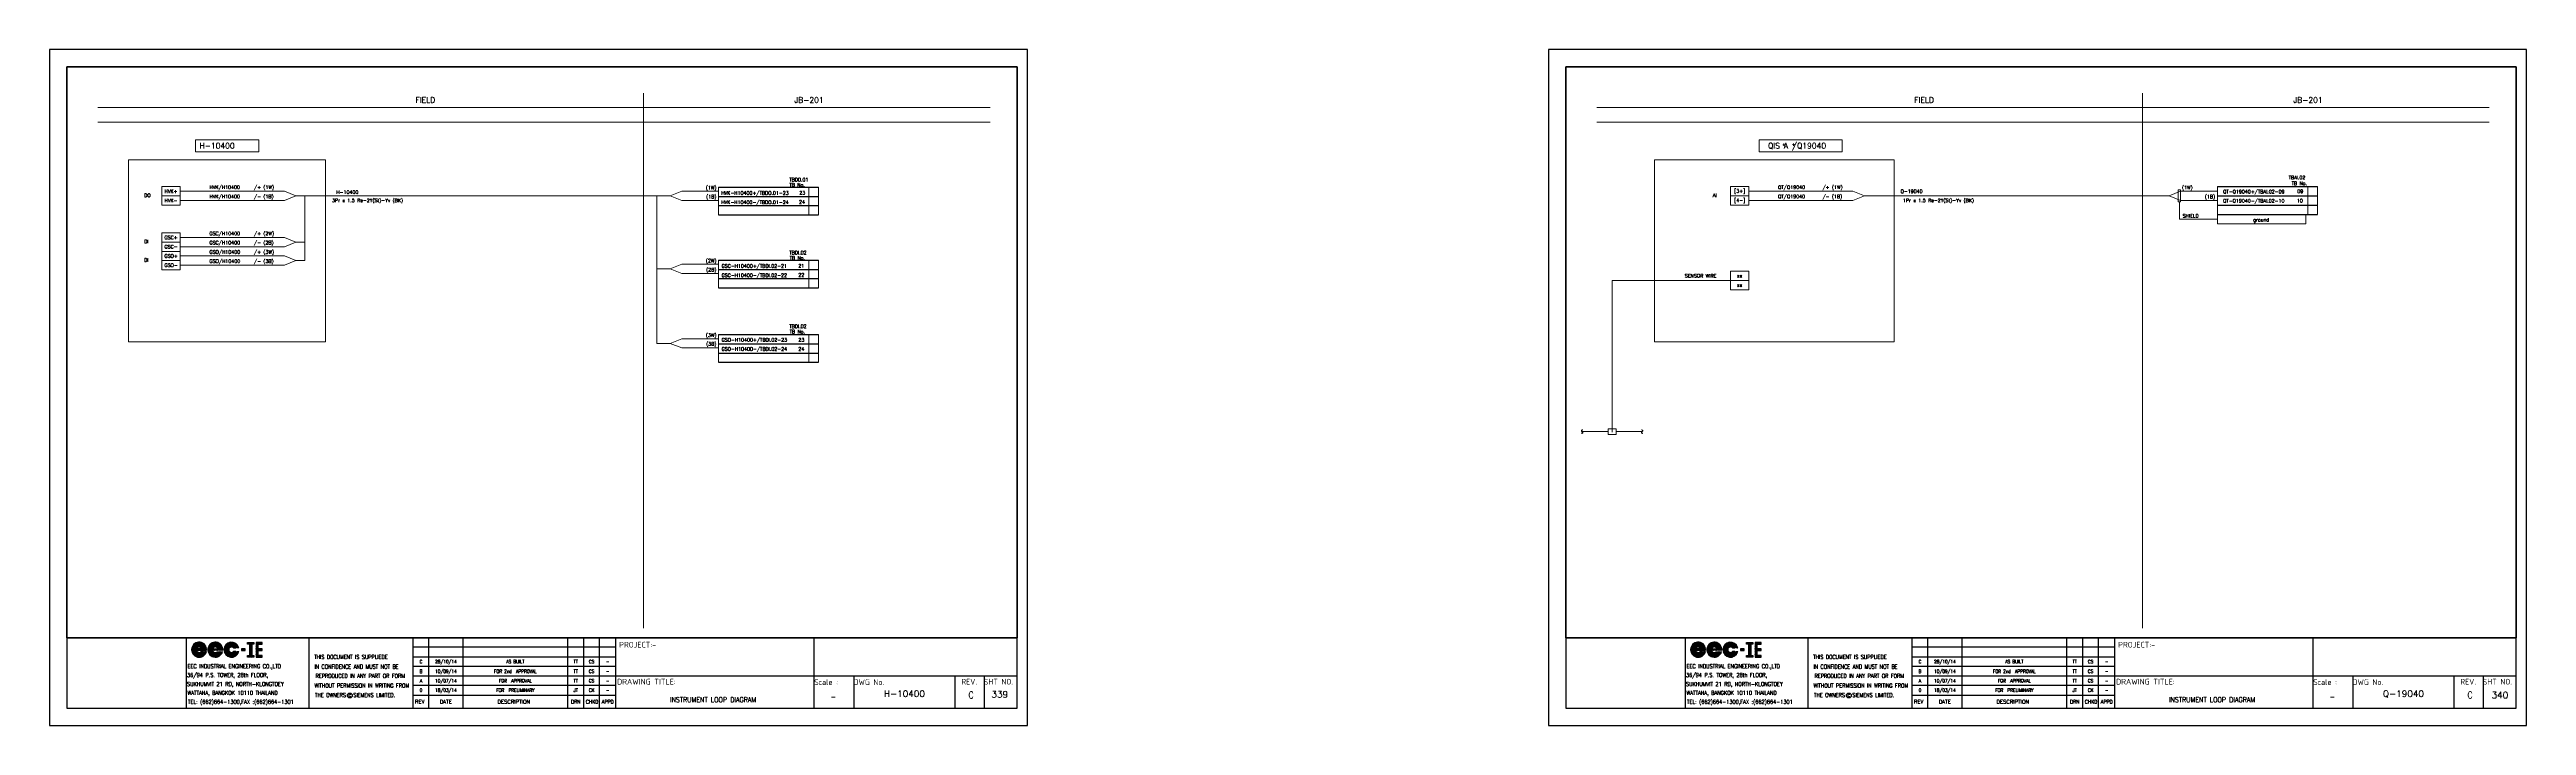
# Model space of a CAD drawing. Header units: millimetres. Extents: x -14942 to 24072, y -50285 to 2207.
# Drawn here: x 21815 to 22886, y -4874 to -4581 of the extents above; entities that cross this region are included whole.
import ezdxf
from ezdxf.enums import TextEntityAlignment as Align

# ---------------------------------------------------------------- set-up
doc = ezdxf.new("R2010")
doc.units = ezdxf.units.MM
doc.header["$MEASUREMENT"] = 0
doc.layers.get('0').update_dxf_attribs({"linetype": 'CONTINUOUS'})
for name, color, linetype in [('52049_PAPER A4$0$Frame_A1', 253, 'CONTINUOUS'), ('BORDER', 3, 'CONTINUOUS'), ('INSTRU', 4, 'CONTINUOUS'), ('INSTRUMENT', 1, 'CONTINUOUS'), ('LINE', 3, 'CONTINUOUS'), ('TEXT', 2, 'CONTINUOUS')]:
    doc.layers.add(name, color=color, linetype=linetype)
doc.styles.add('52049_PAPER A4$0$ISO Proportional', font='isocp.shx')
doc.styles.add('52049_PAPER A4$0$ROMANS', font='isocp.shx')
doc.styles.add('52049_PAPER A4$0$Romans-title', font='romans.shx')
doc.styles.add('ROMANS', font='romans')

# ---------------------------------------------------------------- blocks, each defined once
blk = doc.blocks.new('52049_PAPER A4$0$eec-ie')
at = {"layer": '52049_PAPER A4$0$Frame_A1', "color": 0, "lineweight": -3}
for p, q in [((0, 0), (0.87, 0.87)), ((0, -0.08), (0.3, 0.22)), ((0, -0.16), (0.26, 0.1)), ((0, -0.23), (0.24, 0)), ((0.01, 0.09), (0.78, 0.86)), ((0.04, 0.2), (0.68, 0.83)), ((0.09, 0.32), (0.55, 0.78)), ((0.26, 0.57), (0.3, 0.62)), ((0.34, -0.12), (1, 0.53)), ((0.35, -0.04), (0.92, 0.53)), ((0.35, -0.19), (1.07, 0.52)), ((0.36, 0.05), (0.82, 0.51)), ((0.37, -0.26), (0.66, 0.04)), ((0.39, -0.32), (0.74, 0.04)), ((0.4, 0.17), (0.7, 0.47)), ((0.41, -0.37), (0.82, 0.04)), ((1.69, 0.04), (0.64, 0.04)), ((0.65, 0.57), (0.96, 0.88)), ((0.68, -0.17), (0.9, 0.04)), ((0.76, -0.17), (0.98, 0.04)), ((0.77, 0.62), (1.03, 0.88)), ((0.84, -0.17), (1.05, 0.04)), ((0.87, 0.64), (1.1, 0.87)), ((0.87, 0.25), (1.13, 0.51)), ((0.92, -0.17), (1.13, 0.04)), ((0.95, 0.64), (1.17, 0.86)), ((0.96, 0.26), (1.19, 0.49)), ((1, -0.17), (1.21, 0.04)), ((1.03, 0.64), (1.23, 0.84)), ((1.03, 0.25), (1.24, 0.46)), ((1.07, -0.17), (1.29, 0.04)), ((1.09, 0.24), (1.29, 0.44)), ((1.1, 0.63), (1.29, 0.82)), ((1.15, 0.21), (1.34, 0.4)), ((1.15, -0.17), (1.37, 0.04)), ((1.16, 0.62), (1.35, 0.8)), ((1.19, 0.18), (1.38, 0.37)), ((1.22, 0.6), (1.4, 0.78)), ((1.22, 0.15), (1.54, 0.15)), ((1.23, -0.17), (1.44, 0.04)), ((1.25, 0.15), (1.42, 0.33)), ((1.28, 0.57), (1.45, 0.75)), ((1.31, -0.17), (1.52, 0.04)), ((1.32, 0.15), (1.46, 0.29)), ((1.33, 0.55), (1.5, 0.72)), ((1.38, 0.52), (1.54, 0.69)), ((1.39, -0.17), (1.6, 0.04)), ((1.4, 0.15), (1.49, 0.24)), ((1.42, 0.49), (1.59, 0.65)), ((1.46, 0.45), (1.63, 0.62)), ((1.46, -0.17), (1.68, 0.04)), ((1.48, 0.15), (1.52, 0.19)), ((1.5, 0.41), (1.67, 0.58)), ((1.54, 0.37), (1.71, 0.54)), ((1.54, -0.17), (1.9, 0.18)), ((1.57, 0.33), (1.74, 0.49)), ((1.6, 0.28), (1.77, 0.45)), ((1.62, -0.17), (1.91, 0.12)), ((1.63, 0.23), (1.8, 0.4)), ((1.65, 0.17), (1.83, 0.35)), ((1.67, 0.11), (1.86, 0.3)), ((1.69, 0.05), (1.88, 0.24)), ((1.7, -0.17), (1.93, 0.06)), ((2.09, -0.09), (2.37, 0.19)), ((2.1, -0.01), (2.51, 0.41)), ((2.1, -0.17), (2.34, 0.08)), ((2.11, 0.08), (2.88, 0.86)), ((2.13, 0.18), (2.78, 0.83)), ((2.18, 0.31), (2.65, 0.78)), ((2.31, 0.52), (2.45, 0.65)), ((2.44, -0.05), (3.02, 0.52)), ((2.44, -0.13), (3.1, 0.52)), ((2.45, -0.2), (2.78, 0.13)), ((2.46, 0.04), (2.93, 0.51)), ((2.46, -0.26), (2.76, 0.04)), ((2.48, -0.32), (2.84, 0.04)), ((2.49, 0.15), (2.81, 0.47)), ((2.56, 0.45), (2.97, 0.87)), ((2.72, -0.17), (2.92, 0.04)), ((2.73, 0.04), (3.79, 0.04)), ((2.77, 0.59), (3.06, 0.87)), ((2.79, -0.17), (3, 0.04)), ((2.84, 0.19), (3.17, 0.51)), ((2.87, -0.17), (3.08, 0.04)), ((2.89, 0.63), (3.13, 0.87)), ((2.95, -0.17), (3.15, 0.04)), ((2.98, 0.64), (3.2, 0.86)), ((2.98, 0.26), (3.23, 0.5)), ((3.03, -0.17), (3.23, 0.04)), ((3.06, 0.65), (3.27, 0.85)), ((3.07, 0.26), (3.29, 0.48)), ((3.11, -0.17), (3.31, 0.04)), ((3.14, 0.64), (3.33, 0.83)), ((3.14, 0.25), (3.34, 0.46)), ((3.18, -0.17), (3.39, 0.04)), ((3.2, 0.24), (3.39, 0.43)), ((3.21, 0.63), (3.39, 0.81)), ((3.25, 0.21), (3.44, 0.4)), ((3.26, -0.17), (3.47, 0.04)), ((3.27, 0.62), (3.44, 0.79)), ((3.29, 0.18), (3.48, 0.36)), ((3.62, 0.16), (3.31, 0.16)), ((3.33, 0.6), (3.5, 0.77)), ((3.34, -0.17), (3.54, 0.04)), ((3.36, 0.16), (3.52, 0.32)), ((3.38, 0.57), (3.55, 0.74)), ((3.42, -0.17), (3.62, 0.04)), ((3.43, 0.55), (3.59, 0.71)), ((3.43, 0.16), (3.55, 0.28)), ((3.48, 0.52), (3.64, 0.68)), ((3.5, -0.17), (3.7, 0.04)), ((3.51, 0.16), (3.58, 0.23)), ((3.52, 0.48), (3.68, 0.64)), ((3.57, 0.45), (3.72, 0.61)), ((3.57, -0.17), (3.78, 0.04)), ((3.59, 0.16), (3.61, 0.18)), ((3.6, 0.41), (3.76, 0.57)), ((3.64, 0.37), (3.8, 0.53)), ((3.65, -0.17), (3.99, 0.17)), ((3.67, 0.32), (3.83, 0.48)), ((3.7, 0.27), (3.87, 0.44)), ((3.73, 0.22), (3.9, 0.39)), ((3.73, -0.17), (4, 0.11)), ((3.75, 0.17), (3.92, 0.34)), ((3.77, 0.11), (3.95, 0.28)), ((3.79, 0.05), (3.97, 0.23)), ((3.81, -0.17), (4.02, 0.04)), ((4.18, -0.03), (4.57, 0.36)), ((4.18, -0.11), (4.47, 0.18)), ((4.18, -0.18), (4.43, 0.07)), ((4.19, 0.06), (5, 0.86)), ((4.21, 0.16), (4.9, 0.84)), ((4.25, 0.28), (4.78, 0.8)), ((4.34, 0.45), (4.61, 0.71)), ((4.53, -0.15), (5.2, 0.53)), ((4.53, -0.07), (5.13, 0.53)), ((4.54, 0.02), (5.04, 0.52)), ((4.54, -0.22), (4.86, 0.1)), ((4.57, 0.12), (4.93, 0.49)), ((4.69, 0.48), (5.08, 0.87)), ((4.69, 0.32), (4.73, 0.37)), ((4.88, 0.59), (5.16, 0.88)), ((4.96, 0.2), (5.27, 0.52)), ((4.99, 0.63), (5.24, 0.87)), ((5.08, 0.64), (5.31, 0.86)), ((5.09, 0.25), (5.33, 0.5)), ((5.16, 0.64), (5.37, 0.85)), ((5.17, 0.26), (5.39, 0.48)), ((5.24, 0.64), (5.43, 0.83)), ((5.24, 0.25), (5.44, 0.46)), ((5.3, 0.63), (5.49, 0.82)), ((5.3, 0.23), (5.49, 0.43)), ((5.35, 0.2), (5.54, 0.39)), ((5.37, 0.61), (5.55, 0.79)), ((5.39, 0.17), (5.58, 0.36)), ((5.4, 0.15), (5.72, 0.15)), ((5.42, 0.59), (5.6, 0.77)), ((5.46, 0.15), (5.62, 0.32)), ((5.48, 0.57), (5.65, 0.74)), ((5.53, 0.54), (5.7, 0.71)), ((5.53, 0.15), (5.65, 0.27)), ((5.58, 0.51), (5.74, 0.68)), ((5.61, 0.15), (5.68, 0.23)), ((5.62, 0.47), (5.79, 0.64)), ((5.66, 0.44), (5.83, 0.6)), ((5.69, 0.15), (5.71, 0.18)), ((5.7, 0.4), (5.87, 0.56)), ((5.73, 0.36), (5.9, 0.52)), ((5.77, 0.31), (5.94, 0.48)), ((5.8, 0.26), (5.97, 0.43)), ((5.82, 0.21), (6, 0.38)), ((5.85, 0.15), (6.02, 0.33)), ((6.09, 0.15), (5.85, 0.15)), ((5.92, 0.15), (6.05, 0.28)), ((6, 0.15), (6.07, 0.22)), ((6.08, 0.15), (6.09, 0.16)), ((6.9, 0.04), (6.46, 0.04)), ((6.46, 0.04), (6.46, -0.18)), ((6.46, -0.01), (6.51, 0.04)), ((6.46, -0.09), (6.59, 0.04)), ((6.46, -0.17), (6.66, 0.04)), ((6.52, -0.18), (6.74, 0.04)), ((6.6, -0.18), (6.82, 0.04)), ((6.68, -0.18), (6.9, 0.04)), ((6.9, -0.18), (6.9, 0.04)), ((7.23, 0.68), (7.41, 0.86)), ((7.27, 0.64), (7.49, 0.86)), ((7.35, 0.64), (7.57, 0.86)), ((7.43, 0.64), (7.65, 0.86)), ((7.5, 0.64), (7.72, 0.86)), ((7.51, 0.57), (7.8, 0.86)), ((7.51, 0.49), (7.88, 0.86)), ((7.51, 0.41), (7.96, 0.86)), ((7.51, 0.34), (7.78, 0.61)), ((7.51, 0.26), (7.78, 0.53)), ((7.51, 0.18), (7.78, 0.45)), ((7.51, 0.1), (7.78, 0.38)), ((7.51, 0.02), (7.78, 0.3)), ((7.51, -0.05), (7.78, 0.22)), ((7.51, -0.13), (7.78, 0.14)), ((7.51, -0.21), (7.78, 0.07)), ((7.82, 0.64), (8.04, 0.86)), ((7.89, 0.64), (8.06, 0.81)), ((7.97, 0.64), (8.06, 0.73)), ((8.05, 0.64), (8.06, 0.65)), ((8.33, 0.46), (8.74, 0.86)), ((8.33, 0.54), (8.66, 0.86)), ((8.33, 0.38), (8.82, 0.86)), ((8.33, 0.69), (8.5, 0.86)), ((8.33, 0.62), (8.58, 0.86)), ((8.33, 0.3), (8.61, 0.58)), ((8.33, 0.23), (8.61, 0.5)), ((8.33, 0.15), (8.61, 0.42)), ((8.33, 0.07), (8.61, 0.35)), ((8.33, -0.01), (8.61, 0.27)), ((8.33, -0.09), (8.61, 0.19)), ((8.33, -0.16), (8.61, 0.11)), ((8.33, -0.24), (8.61, 0.03)), ((8.33, -0.4), (8.74, 0.01)), ((8.33, -0.32), (8.66, 0.01)), ((8.33, -0.48), (8.82, 0.01)), ((8.67, 0.64), (8.89, 0.86)), ((8.68, -0.21), (8.9, 0.01)), ((8.75, 0.64), (8.97, 0.86)), ((8.75, -0.21), (8.97, 0.01)), ((8.83, 0.64), (9.05, 0.86)), ((8.83, -0.21), (9.05, 0.01)), ((8.91, 0.64), (9.11, 0.84)), ((8.99, 0.64), (9.11, 0.76)), ((9.06, 0.64), (9.11, 0.69)), ((0.02, -0.3), (0.23, -0.08)), ((0.03, -0.36), (0.23, -0.16)), ((0.05, -0.42), (0.24, -0.23)), ((0.07, -0.47), (0.26, -0.29)), ((0.1, -0.53), (0.27, -0.35)), ((0.12, -0.58), (0.3, -0.4)), ((0.15, -0.63), (0.32, -0.46)), ((0.19, -0.67), (0.35, -0.5)), ((0.22, -0.72), (0.39, -0.55)), ((0.26, -0.76), (0.42, -0.59)), ((0.3, -0.8), (0.46, -0.63)), ((0.34, -0.83), (0.5, -0.67)), ((0.38, -0.87), (0.55, -0.7)), ((0.42, -0.9), (0.59, -0.73)), ((0.44, -0.42), (0.64, -0.22)), ((0.47, -0.47), (0.66, -0.27)), ((0.47, -0.93), (0.65, -0.76)), ((0.5, -0.51), (0.69, -0.32)), ((0.52, -0.96), (0.7, -0.78)), ((0.54, -0.55), (0.73, -0.36)), ((0.58, -0.59), (0.78, -0.39)), ((0.58, -0.98), (0.76, -0.8)), ((0.62, -0.17), (1.94, -0.17)), ((0.63, -0.62), (0.83, -0.42)), ((0.63, -1.01), (0.82, -0.82)), ((0.68, -0.65), (0.89, -0.44)), ((0.69, -1.03), (0.89, -0.83)), ((0.73, -0.67), (0.96, -0.45)), ((0.75, -1.04), (0.96, -0.83)), ((0.79, -0.69), (1.04, -0.44)), ((0.82, -1.05), (1.04, -0.83)), ((0.85, -0.71), (1.19, -0.37)), ((0.89, -1.06), (1.14, -0.81)), ((0.92, -0.72), (1.29, -0.34)), ((0.96, -1.07), (1.25, -0.77)), ((1, -0.72), (1.37, -0.34)), ((1.04, -1.06), (1.76, -0.34)), ((1.09, -0.71), (1.45, -0.34)), ((1.13, -1.05), (1.84, -0.34)), ((1.2, -0.67), (1.53, -0.34)), ((1.54, -0.34), (1.22, -0.34)), ((1.23, -1.03), (1.9, -0.36)), ((1.35, -0.99), (1.86, -0.48)), ((1.53, -0.88), (1.76, -0.66)), ((1.65, -0.38), (1.68, -0.34)), ((1.91, -0.34), (1.66, -0.34)), ((1.78, -0.17), (1.94, -0.01)), ((1.85, -0.17), (1.94, -0.09)), ((1.93, -0.17), (1.94, -0.17)), ((2.1, -0.24), (2.32, -0.02)), ((2.11, -0.3), (2.32, -0.1)), ((2.13, -0.36), (2.32, -0.17)), ((2.15, -0.42), (2.33, -0.24)), ((2.17, -0.48), (2.35, -0.3)), ((2.2, -0.53), (2.37, -0.36)), ((2.22, -0.58), (2.39, -0.42)), ((2.25, -0.63), (2.42, -0.47)), ((2.29, -0.68), (2.45, -0.51)), ((2.32, -0.72), (2.48, -0.56)), ((2.36, -0.76), (2.52, -0.6)), ((2.4, -0.8), (2.56, -0.64)), ((2.44, -0.84), (2.6, -0.68)), ((2.48, -0.87), (2.64, -0.71)), ((2.51, -0.38), (2.71, -0.17)), ((2.53, -0.9), (2.69, -0.74)), ((2.54, -0.43), (2.73, -0.23)), ((2.57, -0.47), (2.76, -0.28)), ((2.58, -0.93), (2.74, -0.77)), ((2.6, -0.51), (2.79, -0.33)), ((2.63, -0.96), (2.8, -0.79)), ((2.64, -0.55), (2.83, -0.37)), ((2.68, -0.98), (2.86, -0.81)), ((2.69, -0.59), (2.87, -0.4)), ((4.02, -0.17), (2.71, -0.17)), ((2.73, -0.62), (2.93, -0.43)), ((2.74, -1.01), (2.92, -0.82)), ((2.78, -0.65), (2.99, -0.44)), ((2.8, -1.02), (2.99, -0.83)), ((2.84, -0.67), (3.06, -0.45)), ((2.86, -1.04), (3.06, -0.84)), ((2.9, -0.69), (3.14, -0.44)), ((2.92, -1.05), (3.14, -0.83)), ((2.96, -0.7), (3.32, -0.35)), ((2.99, -1.06), (3.24, -0.81)), ((3.03, -0.71), (3.39, -0.35)), ((3.07, -1.06), (3.36, -0.77)), ((3.11, -0.71), (3.47, -0.35)), ((3.15, -1.06), (3.86, -0.35)), ((3.2, -0.7), (3.55, -0.35)), ((3.24, -1.04), (3.94, -0.35)), ((3.31, -0.35), (3.62, -0.35)), ((3.32, -0.65), (3.62, -0.36)), ((3.35, -1.02), (3.98, -0.38)), ((3.48, -0.97), (3.93, -0.51)), ((3.74, -0.39), (3.78, -0.35)), ((3.76, -0.35), (3.99, -0.35)), ((3.89, -0.17), (4.02, -0.03)), ((3.96, -0.17), (4.03, -0.11)), ((4.19, -0.25), (4.42, -0.03)), ((4.21, -0.32), (4.41, -0.11)), ((4.22, -0.38), (4.42, -0.18)), ((4.24, -0.44), (4.43, -0.25)), ((4.26, -0.49), (4.45, -0.31)), ((4.29, -0.54), (4.47, -0.37)), ((4.32, -0.59), (4.49, -0.42)), ((4.35, -0.64), (4.52, -0.47)), ((4.38, -0.69), (4.55, -0.52)), ((4.42, -0.73), (4.58, -0.56)), ((4.45, -0.77), (4.62, -0.6)), ((4.49, -0.81), (4.66, -0.64)), ((4.53, -0.84), (4.7, -0.68)), ((4.56, -0.28), (4.8, -0.03)), ((4.58, -0.33), (4.8, -0.11)), ((4.58, -0.88), (4.75, -0.71)), ((4.6, -0.39), (4.81, -0.18)), ((4.62, -0.91), (4.8, -0.74)), ((4.63, -0.44), (4.83, -0.24)), ((4.66, -0.48), (4.86, -0.29)), ((4.67, -0.94), (4.85, -0.77)), ((4.7, -0.52), (4.89, -0.33)), ((4.72, -0.97), (4.9, -0.79)), ((4.74, -0.56), (4.93, -0.37)), ((4.78, -0.6), (4.98, -0.4)), ((4.78, -0.99), (4.96, -0.81)), ((4.83, -0.63), (5.03, -0.43)), ((4.83, -1.01), (5.03, -0.82)), ((4.88, -0.66), (5.09, -0.44)), ((4.89, -1.03), (5.1, -0.83)), ((4.93, -0.68), (5.17, -0.45)), ((4.96, -1.05), (5.17, -0.83)), ((4.99, -0.7), (5.26, -0.43)), ((5.02, -1.06), (5.26, -0.82)), ((5.06, -0.71), (5.43, -0.34)), ((5.09, -1.06), (5.36, -0.8)), ((5.13, -0.72), (5.5, -0.34)), ((5.17, -1.07), (5.49, -0.75)), ((5.21, -0.71), (5.58, -0.34)), ((5.25, -1.06), (5.97, -0.34)), ((5.3, -0.7), (5.66, -0.34)), ((5.35, -1.05), (6.05, -0.34)), ((5.72, -0.34), (5.4, -0.34)), ((5.43, -0.65), (5.71, -0.37)), ((5.45, -1.02), (6.07, -0.4)), ((5.58, -0.96), (6.02, -0.53)), ((5.81, -0.43), (5.89, -0.34)), ((5.85, -0.34), (6.09, -0.34)), ((6.46, -0.18), (6.9, -0.18)), ((6.75, -0.18), (6.9, -0.04)), ((6.83, -0.18), (6.9, -0.12)), ((7.23, -0.95), (7.34, -0.84)), ((7.23, -0.88), (7.26, -0.84)), ((7.23, -1.03), (7.42, -0.84)), ((7.28, -1.07), (7.5, -0.84)), ((7.35, -1.07), (7.78, -0.64)), ((7.43, -1.07), (7.78, -0.71)), ((7.51, -0.29), (7.78, -0.01)), ((7.51, -0.37), (7.78, -0.09)), ((7.51, -0.44), (7.78, -0.17)), ((7.51, -0.52), (7.78, -0.25)), ((7.51, -0.6), (7.78, -0.32)), ((7.51, -0.68), (7.78, -0.4)), ((7.51, -0.76), (7.78, -0.48)), ((7.51, -0.83), (7.78, -0.56)), ((7.51, -1.07), (7.78, -0.79)), ((7.59, -1.07), (7.81, -0.84)), ((7.67, -1.07), (7.89, -0.84)), ((7.74, -1.07), (7.96, -0.84)), ((7.82, -1.07), (8.04, -0.84)), ((7.9, -1.07), (8.06, -0.91)), ((7.98, -1.07), (8.06, -0.98)), ((8.06, -1.07), (8.06, -1.06)), ((8.33, -0.55), (8.61, -0.28)), ((8.33, -0.63), (8.61, -0.36)), ((8.33, -0.71), (8.61, -0.43)), ((8.33, -0.79), (8.61, -0.51)), ((8.33, -0.86), (8.61, -0.59)), ((8.33, -0.94), (8.61, -0.67)), ((8.33, -1.02), (8.61, -0.75)), ((8.37, -1.07), (8.61, -0.82)), ((8.45, -1.07), (8.67, -0.84)), ((8.52, -1.07), (8.74, -0.84)), ((8.6, -1.07), (8.82, -0.84)), ((8.68, -1.07), (8.9, -0.84)), ((8.76, -1.07), (8.98, -0.84)), ((8.84, -1.07), (9.06, -0.84)), ((8.91, -0.21), (9.11, -0.02)), ((8.91, -1.07), (9.11, -0.87)), ((8.99, -0.21), (9.11, -0.09)), ((8.99, -1.07), (9.11, -0.95)), ((9.07, -0.21), (9.11, -0.17)), ((9.07, -1.07), (9.11, -1.03))]:
    blk.add_line(p, q, dxfattribs=at)
for points in [[(7.23, 0.86), (8.06, 0.86), (8.06, 0.64), (7.78, 0.64), (7.78, -0.84), (8.06, -0.84), (8.06, -1.07), (7.23, -1.07), (7.23, -0.84), (7.51, -0.84), (7.51, 0.64), (7.23, 0.64)], [(8.61, 0.01), (8.61, 0.64), (9.11, 0.64), (9.11, 0.86), (8.33, 0.86), (8.33, -1.07), (9.11, -1.07), (9.11, -0.84), (8.61, -0.84), (8.61, -0.21), (9.11, -0.21), (9.11, 0.01)]]:
    blk.add_lwpolyline(points, close=True, dxfattribs=at)
for centre, radius, start, end in [((0.97, -0.09), 0.972, 355.3439, 345.1466), ((0.97, -0.09), 0.737, 10.5243, 340.256), ((0.97, -0.09), 0.623, 23.5697, 336.4303), ((0.97, -0.09), 0.354, 44.7876, 157.6107), ((3.06, -0.09), 0.967, 355.6074, 344.7747), ((3.06, -0.09), 0.742, 10.0766, 339.9937), ((3.06, -0.09), 0.618, 24.2545, 335.7455), ((3.06, -0.09), 0.358, 45.1096, 158.7579), ((5.15, -0.09), 0.972, 14.8534, 345.1466), ((5.15, -0.09), 0.737, 19.744, 340.256), ((5.15, -0.09), 0.623, 23.5697, 336.4303), ((5.15, -0.09), 0.354, 44.7876, 315.2124), ((0.97, -0.09), 0.354, 192.8901, 315.2124), ((3.06, -0.09), 0.358, 191.9242, 314.8904)]:
    blk.add_arc(centre, radius, start, end, dxfattribs=at)
blk = doc.blocks.new('52049_PAPER A4$0$eec logo')
at = {"color": 7, "xscale": 2.786697286423482, "yscale": 2.786697286423482, "zscale": 2.786697286423482}
blk.add_blockref('52049_PAPER A4$0$eec-ie', (50.01, 25.95), dxfattribs=at)
blk = doc.blocks.new('A$C089E5181')
at = {"color": 3}
for p, q in [((-415.5, 38), (-4.5, 38)), ((-363.9, 38), (-363.9, 7.5)), ((-310.8, 38), (-310.8, 7.5)), ((-265.7, 7.5), (-265.7, 38)), ((-258.9, 7.5), (-258.9, 38)), ((-244.1, 7.5), (-244.1, 38)), ((-198.8, 7.5), (-198.8, 38)), ((-191.9, 7.5), (-191.9, 38)), ((-185.1, 7.5), (-185.1, 38)), ((-178.2, 38), (-178.2, 7.5)), ((-92.4, 38), (-92.4, 7.5)), ((-178.2, 21.5), (-4.5, 21.5)), ((-75.1, 21.5), (-75.1, 7.5)), ((-31.4, 21.5), (-31.4, 7.5)), ((-18.8, 21.5), (-18.8, 7.5)), ((-265.7, 13.2), (-178.2, 13.2))]:
    blk.add_line(p, q, dxfattribs=at)
at = {"color": 1}
for p, q in [((-178.2, 33.9), (-265.7, 33.9)), ((-265.7, 29.7), (-178.2, 29.7)), ((-178.2, 25.6), (-265.7, 25.6)), ((-265.7, 21.5), (-178.2, 21.5)), ((-178.2, 17.3), (-265.7, 17.3))]:
    blk.add_line(p, q, dxfattribs=at)
at = {"color": 7}
for p, q in [((-4.5, 38), (-96.4, 38)), ((-92.4, 38), (-92.4, 19.9))]:
    blk.add_line(p, q, dxfattribs=at)
blk.add_lwpolyline([(0, 0), (0, 292.5), (-423, 292.5), (-423, 0)], close=True, dxfattribs=at)
blk.add_lwpolyline([(-415.5, 285), (-4.5, 285), (-4.5, 38), (-415.5, 38)], close=True)
at = {"color": 3}
blk.add_lwpolyline([(-4.5, 7.5), (-4.5, 285), (-415.5, 285), (-415.5, 7.5)], close=True, dxfattribs=at)
at = {"color": 2}
blk.add_circle((-293.1, 13), 1.05, dxfattribs=at)
at = {"color": 3, "xscale": 1.200000000000001, "yscale": 1.200000000000001, "zscale": 1.200000000000001}
blk.add_blockref('52049_PAPER A4$0$eec logo', (-421.5, 2), dxfattribs=at)
at = {"color": 2, "style": '52049_PAPER A4$0$ISO Proportional'}
for s, height, p in [('PROJECT:-', 2.48, (-168.6, 35)), ('DRAWING TITLE:', 2.482, (-164.8, 19))]:
    blk.add_text(s, height=height, dxfattribs=at).set_placement(p, align=Align.MIDDLE_CENTER)
at = {"color": 2, "style": '52049_PAPER A4$0$Romans-title'}
for s, height, width, p in [('36/94 P.S. TOWER, 28th FLOOR,', 1.75, 0.9, (-363.5, 21, -1.8)), ('EEC INDUSTRIAL ENGINEERING CO.,LTD', 1.75, 0.9, (-363.3, 24.8)), ('SUKHUMVIT 21 RD, NORTH-KLONGTOEY', 1.75, 0.9, (-363.5, 17.1, -1.8)), ('WATTANA, BANGKOK 10110 THAILAND ', 1.75, 0.9, (-363.3, 13.3, -1.8)), ('TEL: (662)664-1300,FAX :(662)664-1301', 1.75, 0.9, (-363.1, 9.4, -1.8)), ('DRN', 1.65, 0.8, (-197.4, 9.5)), ('CHKD', 1.65, 0.8, (-191, 9.5)), ('APPD', 1.65, 0.8, (-184.1, 9.5))]:
    blk.add_text(s, height=height, dxfattribs=dict(at, width=width)).set_placement(p)
at = {"color": 2, "style": '52049_PAPER A4$0$Romans-title', "width": 0.8}
for s, p in [('THIS DOCUMENT IS SUPPLIEDE', (-292.6, 29.7)), ('IN CONFIDENCE AND MUST NOT BE', (-290.2, 25.5)), (' REPRODUCED IN ANY PART OR FORM', (-289.1, 21.5)), ('THE OWNERS   SIEMENS LIMITED. ', (-290.3, 13.2)), (' WITHOUT PERMISSION IN WRITING FROM ', (-287.9, 17.3))]:
    blk.add_text(s, height=1.75, dxfattribs=at).set_placement(p, align=Align.MIDDLE)
at = {"color": 2}
for s, height, style, width, p in [('C', 1.5, '52049_PAPER A4$0$Romans-title', 0.8, (-262.3, 27.7)), ('B', 1.5, '52049_PAPER A4$0$Romans-title', 0.8, (-262.3, 23.5)), ('28/10/14', 1.5, '52049_PAPER A4$0$Romans-title', 0.8, (-251.5, 27.7)), ('10/09/14', 1.5, '52049_PAPER A4$0$Romans-title', 0.8, (-251.5, 23.5)), ('FOR 2nd  APPROVAL', 1.5, '52049_PAPER A4$0$Romans-title', 0.8, (-221.5, 23.5)), ('AS BUILT', 1.5, '52049_PAPER A4$0$Romans-title', 0.8, (-221.5, 27.7)), ('TT', 1.5, '52049_PAPER A4$0$Romans-title', 0.8, (-195.4, 27.7)), ('TT', 1.5, '52049_PAPER A4$0$Romans-title', 0.8, (-195.4, 23.5)), ('CS', 1.5, '52049_PAPER A4$0$Romans-title', 0.8, (-188.5, 27.7)), ('CS', 1.5, '52049_PAPER A4$0$Romans-title', 0.8, (-188.5, 23.5)), ('-', 1.5, '52049_PAPER A4$0$Romans-title', 0.8, (-181.6, 27.7)), ('-', 1.5, '52049_PAPER A4$0$Romans-title', 0.8, (-181.6, 23.5)), ('A', 1.5, '52049_PAPER A4$0$Romans-title', 0.8, (-262.3, 19.4)), ('0', 1.5, '52049_PAPER A4$0$Romans-title', 0.8, (-262.3, 15.3)), ('10/07/14', 1.5, '52049_PAPER A4$0$Romans-title', 0.8, (-251.5, 19.4)), ('18/03/14', 1.5, '52049_PAPER A4$0$Romans-title', 0.8, (-251.5, 15.3)), ('FOR  PRELIMINARY', 1.5, '52049_PAPER A4$0$Romans-title', 0.8, (-221.5, 15.3)), ('FOR  APPROVAL', 1.5, '52049_PAPER A4$0$Romans-title', 0.8, (-221.5, 19.4)), ('TT', 1.5, '52049_PAPER A4$0$Romans-title', 0.8, (-195.4, 19.4)), ('JT', 1.5, '52049_PAPER A4$0$Romans-title', 0.8, (-195.4, 15.3)), ('CS', 1.5, '52049_PAPER A4$0$Romans-title', 0.8, (-188.5, 19.4)), ('CK', 1.5, '52049_PAPER A4$0$Romans-title', 0.8, (-188.5, 15.3)), ('-', 1.5, '52049_PAPER A4$0$Romans-title', 0.8, (-181.6, 19.4)), ('-', 1.5, '52049_PAPER A4$0$Romans-title', 0.8, (-181.6, 15.3)), ('Scale :', 2.48, '52049_PAPER A4$0$ROMANS', 0.9, (-87.1, 18.8)), ('-', 2.25, '52049_PAPER A4$0$Romans-title', 0.8, (-84, 12.5)), ('DWG No.', 2.48, '52049_PAPER A4$0$ROMANS', 0.9, (-68.6, 18.8)), ('REV.', 2.48, '52049_PAPER A4$0$ROMANS', 0.9, (-25.2, 19)), ('C', 3, '52049_PAPER A4$0$Romans-title', 0.8, (-24.4, 13.2)), ('SHT NO.', 2.48, '52049_PAPER A4$0$ROMANS', 0.9, (-12.6, 19))]:
    blk.add_text(s, height=height, dxfattribs=dict(at, style=style, width=width)).set_placement(p, align=Align.MIDDLE_CENTER)
at = {"color": 2, "style": '52049_PAPER A4$0$Romans-title'}
blk.add_text('C', height=1.19, dxfattribs=at).set_placement((-293.1, 13), align=Align.MIDDLE)
for s, height, p in [('REV', 1.65, (-264.9, 9.5)), ('DATE', 1.65, (-254.2, 9.5)), ('DESCRIPTION', 1.655, (-229.2, 9.5))]:
    blk.add_text(s, height=height, dxfattribs=at).set_placement(p)
at = {"layer": 'TEXT', "style": 'ROMANS', "width": 0.8}
blk.add_text('INSTRUMENT LOOP DIAGRAM ', height=2.25, dxfattribs=at).set_placement((-135.3, 11.2), align=Align.MIDDLE_CENTER)
blk = doc.blocks.new('40BK')
at = {"color": 1, "style": 'ROMANS'}
blk.add_text('~', height=2, dxfattribs=at).set_placement((0, 0.2), align=Align.MIDDLE_CENTER)
blk = doc.blocks.new('Box')
at = {"layer": 'INSTRU', "color": 7, "lineweight": 13}
for p, q in [((660.5, -1853.3), (660.5, -1865.3)), ((699.6, -1853.3), (699.6, -1865.3)), ((703.7, -1853.3), (703.7, -1865.3))]:
    blk.add_line(p, q, dxfattribs=at)
at = {"layer": 'INSTRUMENT', "color": 7}
for p, q in [((660.5, -1853.3), (703.7, -1853.3)), ((660.5, -1857.3), (703.7, -1857.3)), ((660.5, -1861.3), (703.7, -1861.3)), ((660.5, -1865.3), (703.7, -1865.3))]:
    blk.add_line(p, q, dxfattribs=at)
blk = doc.blocks.new('AA')
at = {"layer": 'INSTRU', "color": 7, "lineweight": 13}
for p, q in [((660.4, -1836.1), (674.5, -1836.1)), ((660.4, -1836.1), (660.4, -1840.1)), ((660.4, -1840.1), (698.6, -1840.1)), ((667.7, -1836.1), (698.6, -1836.1)), ((698.6, -1836.1), (698.6, -1840.1))]:
    blk.add_line(p, q, dxfattribs=at)
at = {"layer": 'TEXT', "color": 7, "lineweight": 13, "style": 'ROMANS'}
blk.add_text('ground', height=1.5, dxfattribs=at).set_placement((675.9, -1839.1))

msp = doc.modelspace()

# ---------------------------------------------------------------- linework, layer by layer
at = {"color": 7, "lineweight": 13}
for p, q in [((22488.8, -4745.5), (22492.3, -4745.5)), ((22488.8, -4745.5), (22488.8, -4748)), ((22492.3, -4745.5), (22492.3, -4748)), ((22488.8, -4748), (22492.3, -4748))]:
    msp.add_line(p, q, dxfattribs=at)
at = {"layer": 'BORDER', "color": 7, "lineweight": 13, "ltscale": 2.5}
for p, q in [((22071.6, -4600.2), (22071.6, -4831.7)), ((22719.9, -4600.2), (22719.9, -4831.7))]:
    msp.add_line(p, q, dxfattribs=at)
at = {"layer": 'BORDER', "color": 7, "lineweight": 13}
for p, q in [((21835.6, -4606.5), (22221.6, -4606.5)), ((21835.6, -4612.8), (22221.6, -4612.8)), ((22483.9, -4606.5), (22869.9, -4606.5)), ((22483.9, -4612.8), (22869.9, -4612.8))]:
    msp.add_line(p, q, dxfattribs=at)
at = {"layer": 'INSTRU', "color": 7, "lineweight": 13}
for p, q in [((21863.3, -4640.7), (21871.3, -4640.7)), ((21863.3, -4640.7), (21863.3, -4644.7)), ((21863.3, -4644.7), (21871.3, -4644.7)), ((21863.3, -4644.7), (21863.3, -4648.7)), ((21863.3, -4648.7), (21871.3, -4648.7)), ((21863.3, -4648.7), (21871.3, -4648.7)), ((21863.3, -4648.7), (21871.3, -4648.7)), ((21871.3, -4640.7), (21871.3, -4644.7)), ((21871.3, -4644.7), (21871.3, -4648.7)), ((22541.7, -4640.7), (22549.7, -4640.7)), ((22541.7, -4640.7), (22541.7, -4644.7)), ((22541.7, -4644.7), (22549.7, -4644.7)), ((22541.7, -4644.7), (22541.7, -4648.7)), ((22541.7, -4648.7), (22549.7, -4648.7)), ((22541.7, -4648.7), (22549.7, -4648.7)), ((22549.7, -4640.7), (22549.7, -4644.7)), ((22549.7, -4644.7), (22549.7, -4648.7)), ((21863.3, -4660.7), (21863.3, -4664.7)), ((21863.3, -4660.7), (21871.3, -4660.7)), ((21863.3, -4664.7), (21871.3, -4664.7)), ((21863.3, -4664.7), (21863.3, -4668.7)), ((21863.3, -4668.7), (21871.3, -4668.7)), ((21863.3, -4668.7), (21863.3, -4672.7)), ((21863.3, -4668.7), (21871.3, -4668.7)), ((21863.3, -4668.7), (21871.3, -4668.7)), ((21871.3, -4660.7), (21871.3, -4664.7)), ((21871.3, -4664.7), (21871.3, -4668.7)), ((21871.3, -4668.7), (21871.3, -4672.7)), ((21863.3, -4672.7), (21871.3, -4672.7)), ((21863.3, -4672.7), (21863.3, -4676.7)), ((21863.3, -4676.7), (21871.3, -4676.7)), ((21871.3, -4672.7), (21871.3, -4676.7)), ((22541.7, -4677.3), (22549.7, -4677.3)), ((22541.7, -4677.3), (22541.7, -4681.3)), ((22541.7, -4677.3), (22549.7, -4677.3)), ((22541.7, -4677.3), (22549.7, -4677.3)), ((22541.7, -4681.3), (22549.7, -4681.3)), ((22541.7, -4681.3), (22541.7, -4685.3)), ((22549.7, -4677.3), (22549.7, -4681.3)), ((22549.7, -4681.3), (22549.7, -4685.3)), ((22541.7, -4685.3), (22549.7, -4685.3))]:
    msp.add_line(p, q, dxfattribs=at)
at = {"layer": 'LINE', "color": 7, "lineweight": 13}
for p, q in [((21877.8, -4620.4), (21905.2, -4620.4)), ((21877.8, -4620.4), (21877.8, -4625.6)), ((21877.8, -4625.6), (21905.2, -4625.6)), ((21905.2, -4620.4), (21905.2, -4625.6)), ((22554.1, -4620.4), (22590, -4620.4)), ((22554.1, -4620.4), (22554.1, -4625.6)), ((22554.1, -4625.6), (22590, -4625.6)), ((22556.2, -4620.4), (22583.6, -4620.4)), ((22590, -4620.4), (22590, -4625.6)), ((21871.3, -4642.7), (21916.3, -4642.7)), ((21871.3, -4646.7), (21916.3, -4646.7)), ((21921.3, -4644.7), (21916.3, -4642.7)), ((21916.3, -4646.7), (21921.3, -4644.7)), ((21921.3, -4644.7), (22083.2, -4644.7)), ((21925.2, -4652.7), (21925.2, -4644.7)), ((22077.4, -4708.5), (22077.4, -4644.7)), ((22083.2, -4644.7), (22088.2, -4642.7)), ((22083.2, -4644.7), (22088.2, -4646.7)), ((22104.1, -4642.7), (22088.2, -4642.7)), ((22104.1, -4646.7), (22088.2, -4646.7)), ((22549.7, -4642.7), (22594.7, -4642.7)), ((22549.7, -4646.7), (22594.7, -4646.7)), ((22599.7, -4644.7), (22594.7, -4642.7)), ((22594.7, -4646.7), (22599.7, -4644.7)), ((22599.7, -4644.7), (22731.4, -4644.7)), ((22731.4, -4644.7), (22736.4, -4642.7)), ((22731.4, -4644.7), (22736.4, -4646.7)), ((22736.4, -4642.1), (22735.4, -4642.1)), ((22735.4, -4642.1), (22735.4, -4647.3)), ((22736.4, -4647.3), (22735.4, -4647.3)), ((22735.9, -4647.3), (22735.9, -4654.7)), ((22736.4, -4642.1), (22736.4, -4647.3)), ((22752.3, -4642.7), (22736.4, -4642.7)), ((22752.3, -4646.7), (22736.4, -4646.7)), ((21925.2, -4664.7), (21925.2, -4652.7)), ((22752.3, -4654.7), (22735.9, -4654.7)), ((21871.3, -4662.7), (21916.3, -4662.7)), ((21871.3, -4666.7), (21916.3, -4666.7)), ((21921.3, -4664.7), (21916.3, -4662.7)), ((21916.3, -4666.7), (21921.3, -4664.7)), ((21921.3, -4664.7), (21925.2, -4664.7)), ((21925.2, -4672.7), (21925.2, -4664.7)), ((21871.3, -4670.7), (21916.3, -4670.7)), ((21871.3, -4674.7), (21916.3, -4674.7)), ((21921.3, -4672.7), (21916.3, -4670.7)), ((21916.3, -4674.7), (21921.3, -4672.7)), ((21921.3, -4672.7), (21925.2, -4672.7)), ((22077.4, -4676.3), (22083.2, -4676.3)), ((22083.2, -4676.3), (22088.2, -4674.3)), ((22083.2, -4676.3), (22088.2, -4678.3)), ((22104.1, -4674.3), (22088.2, -4674.3)), ((22104.1, -4678.3), (22088.2, -4678.3)), ((22490.6, -4747), (22490.6, -4681.3)), ((22490.6, -4681.3), (22541.7, -4681.3)), ((22077.4, -4708.5), (22083.2, -4708.5)), ((22083.2, -4708.5), (22088.2, -4706.5)), ((22083.2, -4708.5), (22088.2, -4710.5)), ((22104.1, -4706.5), (22088.2, -4706.5)), ((22104.1, -4710.5), (22088.2, -4710.5)), ((22488.8, -4746.7), (22477.7, -4746.7)), ((22492.3, -4746.7), (22503.5, -4746.7))]:
    msp.add_line(p, q, dxfattribs=at)
at = {"layer": 'LINE', "color": 7, "lineweight": 13, "ltscale": 8}
for p, q in [((21848.9, -4707.9), (21848.9, -4629.1)), ((21934.1, -4629.1), (21848.9, -4629.1)), ((21934.1, -4707.9), (21934.1, -4629.1)), ((22508.9, -4707.9), (22508.9, -4629.1)), ((22612.5, -4629.1), (22508.9, -4629.1)), ((22612.5, -4707.9), (22612.5, -4629.1)), ((21934.1, -4707.9), (21848.9, -4707.9)), ((22612.5, -4707.9), (22508.9, -4707.9))]:
    msp.add_line(p, q, dxfattribs=at)

# ---------------------------------------------------------------- block references
at = {"layer": 'INSTRUMENT', "color": 1}
for name, p in [('Box', (21443.6, -2787.6)), ('Box', (22091.9, -2787.4)), ('AA', (22091.9, -2816.7)), ('Box', (21443.6, -2819.2)), ('Box', (21443.6, -2851.4))]:
    msp.add_blockref(name, p, dxfattribs=at)
at = {"layer": 'LINE', "color": 7, "lineweight": 13}
for p in [(22237.7, -4873.9), (22886, -4873.9)]:
    msp.add_blockref('A$C089E5181', p, dxfattribs=at)
at = {"layer": 'LINE', "color": 7, "lineweight": 13, "xscale": -1, "rotation": 270}
msp.add_blockref('40BK', (22477.5, -4746.7), dxfattribs=at)
at = {"layer": 'LINE', "color": 7, "lineweight": 13, "rotation": 90}
msp.add_blockref('40BK', (22503.6, -4746.7), dxfattribs=at)

# ---------------------------------------------------------------- texts
at = {"layer": 'TEXT', "color": 7, "lineweight": 13, "style": 'ROMANS'}
for s, height, p in [('FIELD', 2.4, (21973, -4604.4)), ('JB-201', 2.4, (22136.9, -4604.4)), ('FIELD', 2.4, (22621.2, -4604.4)), ('JB-201', 2.4, (22785.2, -4604.4)), ('H-10400', 2.4, (21879.6, -4624.2)), ('QIS A /Q19040', 2.4, (22558, -4624.2)), ('+', 1.21, (22564.2, -4623.1)), ('+', 1.21, (22568.3, -4623)), ('TBD0.01 ', 1.5, (22134.7, -4638.4)), ('TBAI.02', 1.5, (22783.1, -4637.5)), ('DO', 1.5, (21855.7, -4645.2)), ('HVK/H10400', 1.5, (21883.9, -4641.7)), ('HVK/H10400', 1.5, (21883.9, -4645.7)), ('/+ (1W)', 1.5, (21903.1, -4641.7)), ('/- (1B)', 1.5, (21903.1, -4645.7)), ('3Pr x 1.5 Re-2Y(St)-Yv (BK)', 1.5, (21936.9, -4647.4)), ('H-10400', 1.5, (21938.8, -4643.8)), ('(1W)', 1.5, (22098.6, -4641.9)), ('(1B)', 1.5, (22098.7, -4645.8)), ('HVK-H10400+/TBDO.01-23', 1.5, (22105.3, -4644.2)), ('HVK-H10400-/TBDO.01-24', 1.5, (22105.3, -4648.2)), ('TB No.', 1.5, (22134.7, -4640.7)), ('24', 1.5, (22138.9, -4648.1)), ('23', 1.5, (22139, -4644.1)), ('AI', 1.5, (22534.1, -4645.2)), ('QT/Q19040', 1.5, (22562.3, -4641.7)), ('QT/Q19040', 1.5, (22562.3, -4645.7)), ('/+ (1W)', 1.5, (22581.5, -4641.7)), ('/- (1B)', 1.5, (22581.5, -4645.7)), ('Q-19040', 1.5, (22615.3, -4643.5)), (' 1Pr x 1.5 Re-2Y(St)-Yv (BK)', 1.5, (22615.3, -4647.4)), ('(1W)', 1.5, (22737, -4641.8)), ('(1B)', 1.5, (22746.9, -4645.8)), ('QT-Q19040+/TBAI.02-09', 1.5, (22754.8, -4643.6)), ('QT-Q19040-/TBAI.02-10', 1.5, (22754.8, -4647.6)), ('TB No.', 1.5, (22784.4, -4640)), ('09', 1.5, (22786.9, -4643.5)), ('10', 1.5, (22786.7, -4647.5)), ('GSC/H10400', 1.5, (21883.9, -4661.7)), ('/+ (2W)', 1.5, (21903.1, -4661.7)), ('SHIELD', 1.5, (22737.3, -4654.1)), ('DI', 1.5, (21855.7, -4665.2)), ('GSC/H10400', 1.5, (21883.9, -4665.7)), ('GSO/H10400', 1.5, (21883.9, -4669.7)), ('/- (2B)', 1.5, (21903.1, -4665.7)), ('/+ (3W)', 1.5, (21903.1, -4669.7)), ('TBDI.02', 1.5, (22134.7, -4670)), ('DI', 1.5, (21855.7, -4673.2)), ('GSO/H10400', 1.5, (21883.9, -4673.7)), ('/- (3B)', 1.5, (21903.1, -4673.7)), ('(2W)', 1.5, (22098.6, -4673.5)), ('(2B)', 1.5, (22098.7, -4677.4)), ('GSC-H10400+/TBDI.02-21', 1.5, (22105.4, -4675.8)), ('GSC-H10400-/TBDI.02-22', 1.5, (22105.4, -4679.8)), ('TB No.', 1.5, (22134.8, -4672.3)), ('21', 1.5, (22138.6, -4675.7)), ('22', 1.5, (22138.6, -4679.7)), ('SENSOR WIRE', 1.5, (22522, -4680)), ('TBDI.02', 1.5, (22134.7, -4701.9)), ('TB No.', 1.5, (22134.8, -4704.2)), ('(3W)', 1.5, (22098.6, -4705.7)), ('(3B)', 1.5, (22098.7, -4709.5)), ('GSO-H10400+/TBDI.02-23', 1.5, (22105.4, -4707.7)), ('GSO-H10400-/TBDI.02-24', 1.5, (22105.4, -4711.7)), ('23', 1.5, (22138.6, -4707.7)), ('24', 1.5, (22138.6, -4711.7)), ('H-10400', 2.8, (22175.6, -4861.5)), ('Q-19040', 2.8, (22823.9, -4861.5))]:
    msp.add_text(s, height=height, dxfattribs=at).set_placement(p)
for s, height, p in [('HVK+', 1.5, (21867.3, -4642.7)), ('HVK-', 1.5, (21867.3, -4646.7)), ('[3+]', 1.5, (22545.7, -4642.7)), ('[4-]', 1.5, (22545.7, -4646.7)), ('GSO+', 1.5, (21867.3, -4670.7)), ('GSC+', 1.5, (21867.3, -4662.7)), ('GSC-', 1.5, (21867.3, -4666.7)), ('GSO-', 1.5, (21867.3, -4674.7)), ('xx', 1.5, (22545.7, -4679.3)), ('xx', 1.5, (22545.7, -4683.3)), ('339', 2.8, (22225.7, -4860.4)), ('340', 2.8, (22874.5, -4860.7))]:
    msp.add_text(s, height=height, dxfattribs=at).set_placement(p, align=Align.MIDDLE)

doc.saveas('drawing.dxf')
